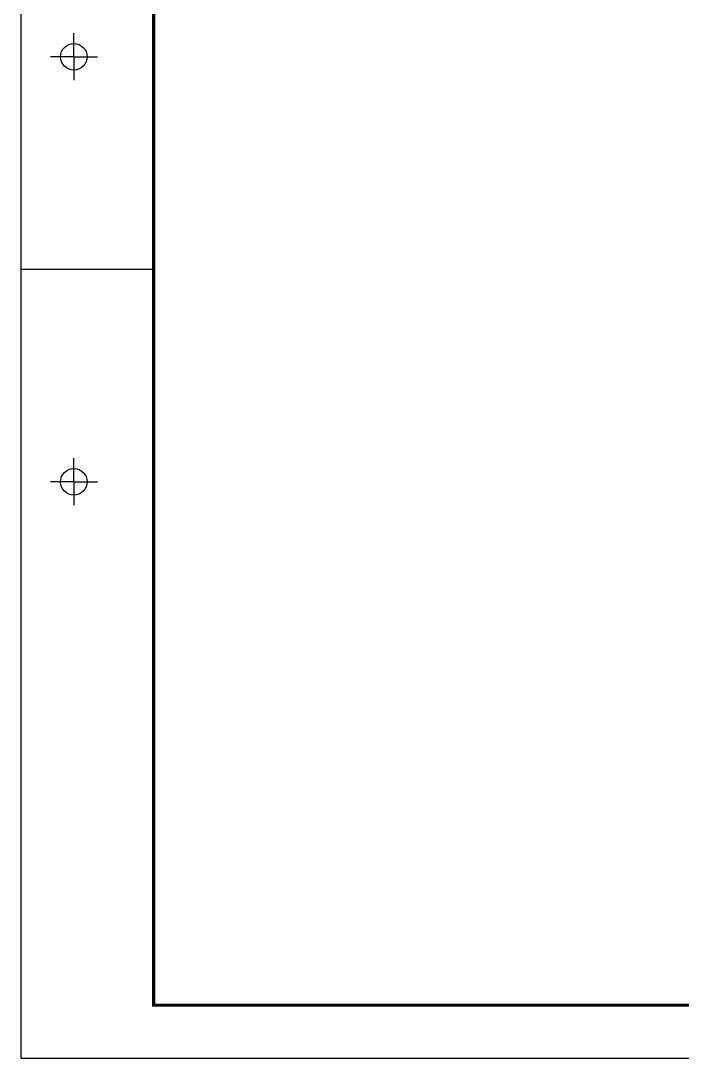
# Model space of a CAD drawing. Extents: x 534 to 8035, y 2354 to 7562.
# Drawn here: x 1727 to 2661, y 3107 to 4571 of the extents above; entities that cross this region are included whole.
import ezdxf

# ---------------------------------------------------------------- set-up
doc = ezdxf.new("R2010")
doc.units = 0
doc.layers.get('0').update_dxf_attribs({"color": 9, "linetype": 'CONTINUOUS'})

# ---------------------------------------------------------------- blocks, each defined once
blk = doc.blocks.new('*U4')
at = {"color": 252}
for p, q in [((-8210, 1785), (-8210, 1829.2)), ((-8210, 1785), (-8254.2, 1785)), ((-8210, 1785), (-8165.8, 1785)), ((-8210, 1785), (-8210, 1740.8)), ((-8310, 1385), (-8060, 1385)), ((-8210, 985), (-8210, 1029.2)), ((-8210, 985), (-8254.2, 985)), ((-8210, 985), (-8165.8, 985)), ((-8210, 985), (-8210, 940.8))]:
    blk.add_line(p, q, dxfattribs=at)
at = {"color": 7}
blk.add_lwpolyline([(-8310, 5840), (-8310, -100), (100, -100), (100, 5840)], close=True, dxfattribs=at)
at = {"color": 7, "const_width": 6}
blk.add_lwpolyline([(-8060, 5740), (-8060, 0), (0, 0), (0, 5740)], close=True, dxfattribs=at)
at = {"color": 252}
for centre in [(-8210, 1785), (-8210, 985)]:
    blk.add_circle(centre, 25, dxfattribs=at)
for p in [(-8210, 1785), (-8210, 1785), (-8210, 985), (-8210, 985)]:
    blk.add_point(p, dxfattribs=at)
blk.add_point((-8210, 985))

msp = doc.modelspace()

# ---------------------------------------------------------------- block references
at = {"xscale": 0.75, "yscale": 0.75, "zscale": 0.75}
msp.add_blockref('*U4', (7959.51, 3181.71), dxfattribs=at)

doc.saveas('drawing.dxf')
